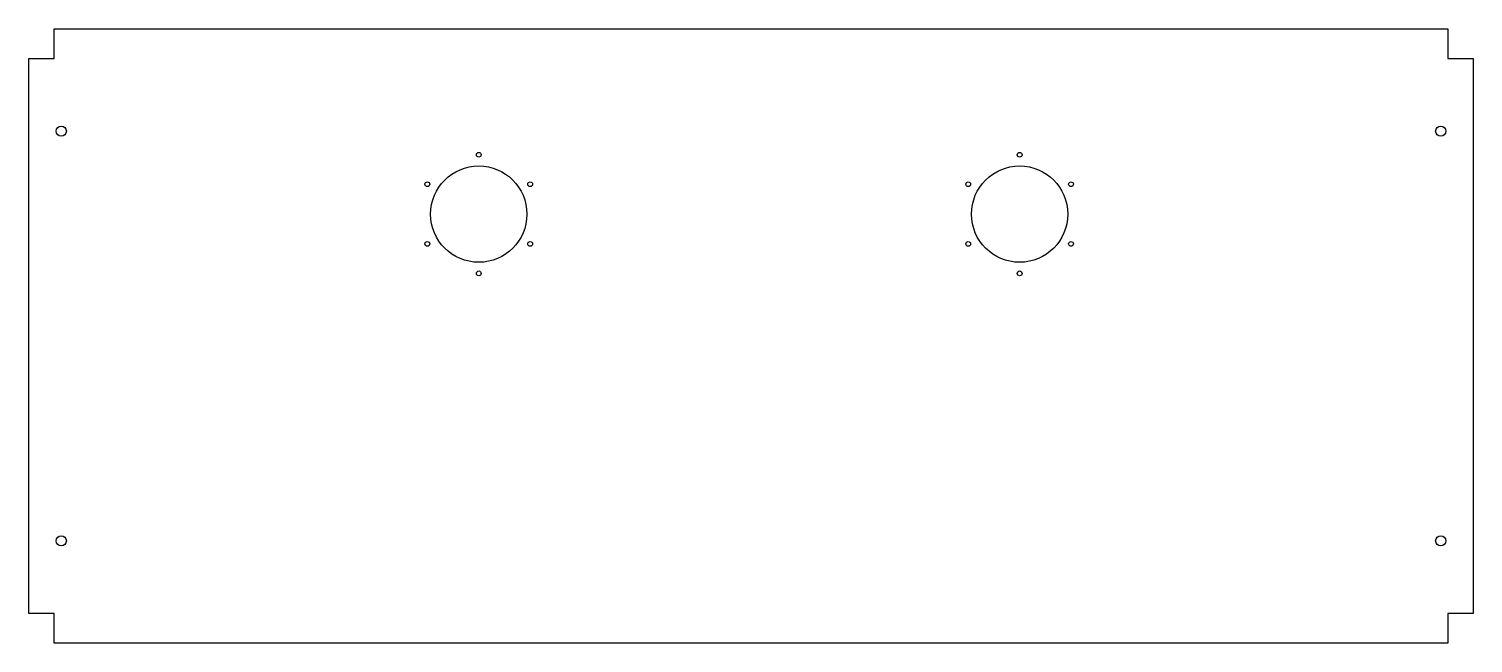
# Model space of a CAD drawing. Header units: inches. Extents: x -22.1 to 22.1, y -9.4 to 9.4.
import ezdxf

# ---------------------------------------------------------------- set-up
doc = ezdxf.new("R2010")
doc.units = ezdxf.units.IN
doc.header["$MEASUREMENT"] = 0

msp = doc.modelspace()

# ---------------------------------------------------------------- linework, layer by layer
at = {"color": 7, "linetype": 'Continuous', "lineweight": 25}
for p, q in [((-21.282, 8.47), (-21.282, 9.369)), ((-21.282, 9.369), (21.282, 9.369)), ((21.282, 9.369), (21.282, 8.47)), ((-22.054, -8.47), (-22.054, 8.47)), ((-22.054, 8.47), (-21.282, 8.47)), ((21.282, 8.47), (22.054, 8.47)), ((22.054, 8.47), (22.054, -8.47)), ((-21.282, -8.47), (-22.054, -8.47)), ((-21.282, -9.369), (-21.282, -8.47)), ((22.054, -8.47), (21.282, -8.47)), ((21.282, -8.47), (21.282, -9.369)), ((21.282, -9.369), (-21.282, -9.369))]:
    msp.add_line(p, q, dxfattribs=at)
for centre, radius in [((-21.065, 6.25), 0.156), ((21.065, 6.25), 0.156), ((-8.315, 5.53), 0.0735), ((8.205, 5.53), 0.0735), ((-8.315, 3.72), 1.47), ((8.205, 3.72), 1.47), ((-9.885, 4.63), 0.0735), ((-6.745, 4.63), 0.0735), ((6.635, 4.63), 0.0735), ((9.775, 4.63), 0.0735), ((-9.885, 2.81), 0.0735), ((-6.745, 2.81), 0.0735), ((6.635, 2.81), 0.0735), ((9.775, 2.81), 0.0735), ((-8.315, 1.91), 0.0735), ((8.205, 1.91), 0.0735), ((-21.065, -6.25), 0.156), ((21.065, -6.25), 0.156)]:
    msp.add_circle(centre, radius, dxfattribs=at)

doc.saveas('drawing.dxf')
